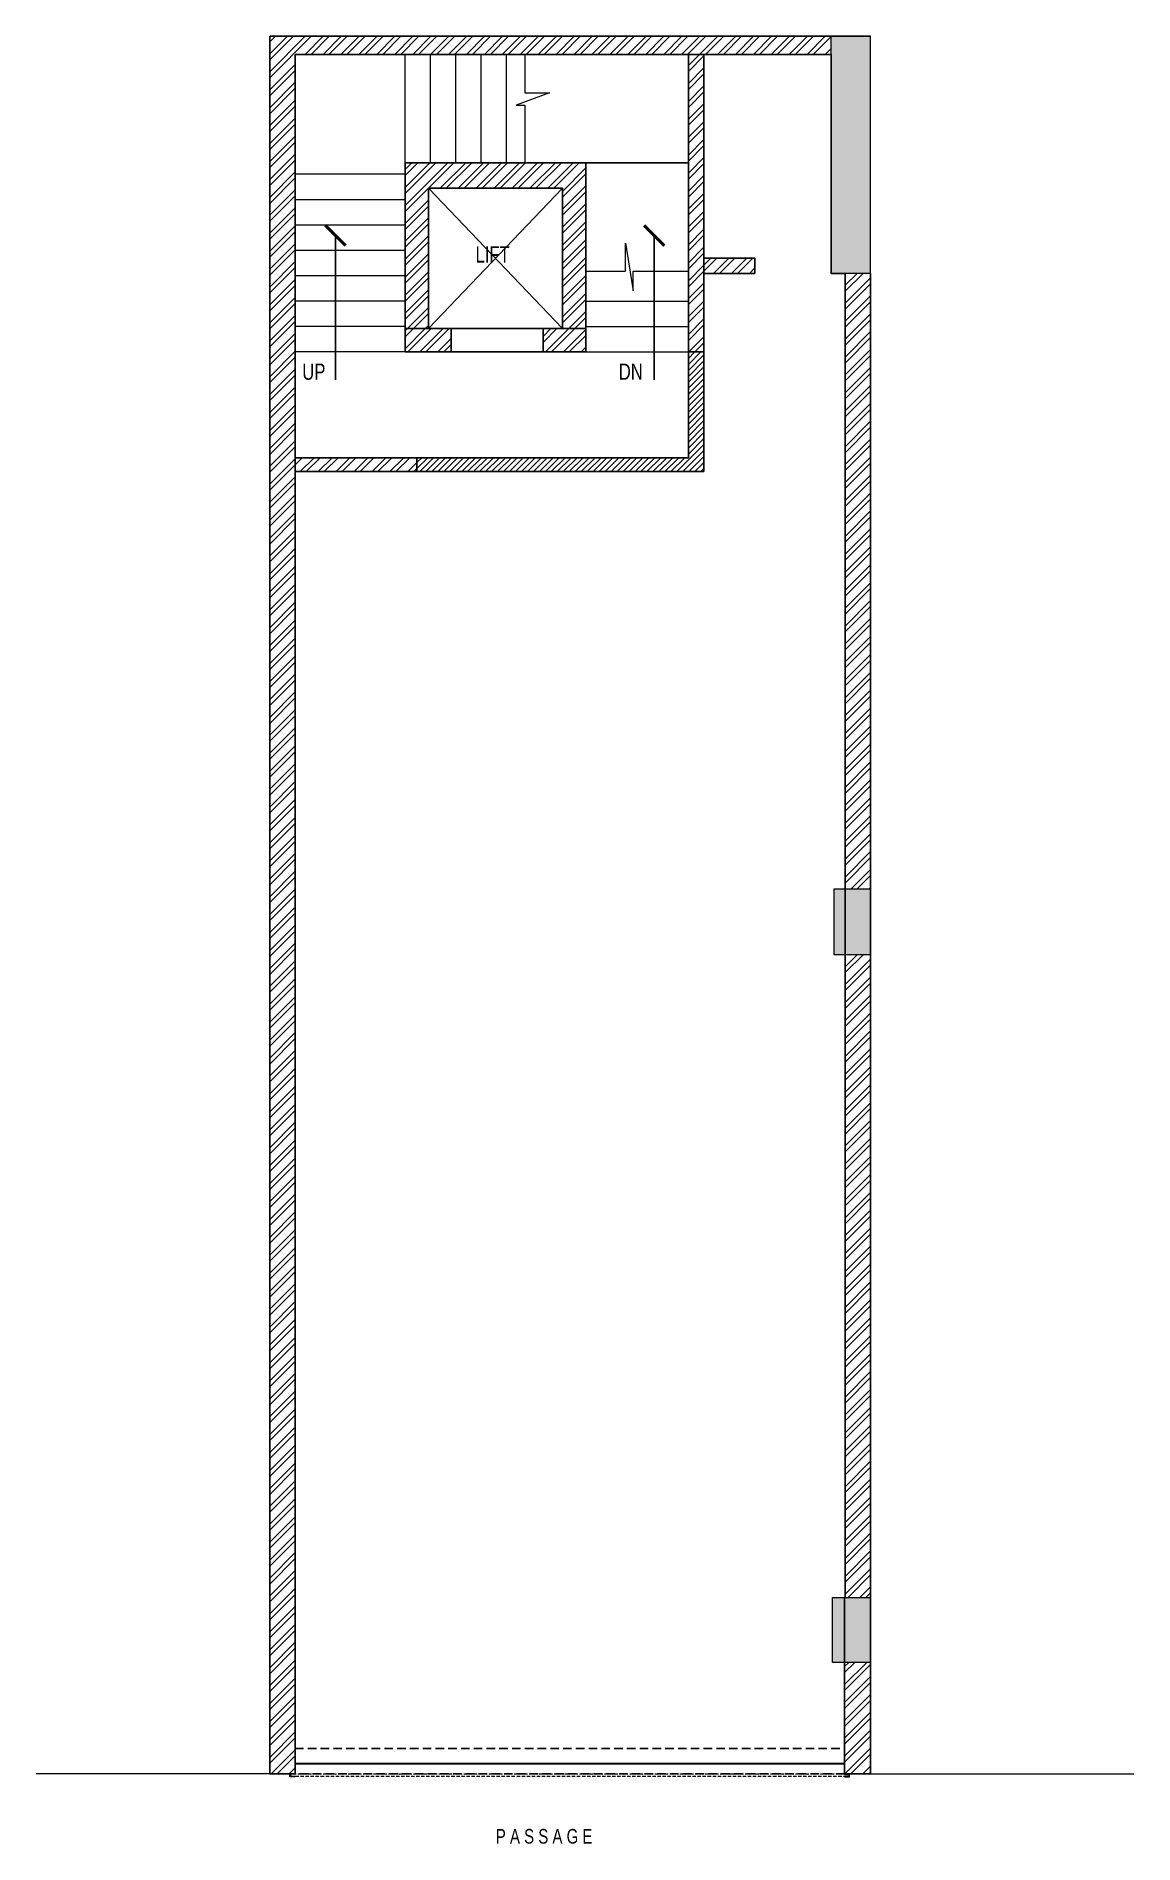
# Model space of a CAD drawing. Header units: feet. Extents: x -6066 to 4745, y -8703 to 9100.
import ezdxf
from ezdxf.lldxf.tags import DXFTag

# ---------------------------------------------------------------- set-up
doc = ezdxf.new("R2010")
doc.units = ezdxf.units.FT
doc.header["$LTSCALE"] = 33
doc.header["$MEASUREMENT"] = 0
doc.linetypes.add('HIDDEN', pattern=[9.525, 6.35, -3.175])
doc.linetypes.add('HIDDENX2', pattern=[0.75, 0.5, -0.25])
for name, color, linetype, lineweight in [('A-COL', 243, 'Continuous', 9), ('A-Glazing', 4, 'Continuous', 20), ('A-shutter', 8, 'Continuous', 18), ('A-STAIR', 6, 'Continuous', 5), ('column hatch', 5, 'Continuous', 0), ('LN-HATCH', 251, 'Continuous', 0), ('rolling shutter', 1, 'Continuous', 5), ('services', 220, 'Continuous', 0), ('TEXT', 1, 'Continuous', 0)]:
    doc.layers.add(name, color=color, linetype=linetype, lineweight=lineweight)
doc.layers.add('A-WALL', color=1, linetype='Continuous')
doc.layers.add('beam', color=5, linetype='Continuous')
doc.styles.get("Standard").update_dxf_attribs({"font": 'GILC____.TTF'})
tags = doc.linetypes.add('DASHED2', pattern=[0.375, 0.25, -0.125]).pattern_tags.tags
tags[6:7] = [DXFTag(74, 4), DXFTag(75, 0), DXFTag(340, '0'), DXFTag(46, 1.0), DXFTag(50, 0.0), DXFTag(44, 0.0), DXFTag(45, 0.0)]
tags[4:5] = [DXFTag(74, 4), DXFTag(75, 0), DXFTag(340, '0'), DXFTag(46, 1.0), DXFTag(50, 0.0), DXFTag(44, 0.0), DXFTag(45, 0.0)]
doc.dimstyles.new('Copy of ft and mm', dxfattribs={"dimtxt": 100, "dimasz": 50, "dimexe": 1.25, "dimexo": 0.625, "dimtad": 1, "dimdec": 0, "dimzin": 9, "dimdsep": 46, "dimtxsty": 'Standard', "dimblk": 'ARCHTICK', "dimcen": 2.5, "dimadec": 0, "dimazin": 0, "dimtfac": 1, "dimtdec": 0, "dimtmove": 0, "dimatfit": 3, "dimldrblk": 'ARCHTICK', "dimfxl": 1, "dimarcsym": 0})
pattern_1 = [(225, (-6766788.1, 5279716.2), (88.2999593, -88.2999593), []), (225, (-6766846.96, 5279716.2), (88.2999593, -88.2999593), [])]

# ---------------------------------------------------------------- blocks, each defined once
blk = doc.blocks.new('*U3')
at = {"layer": 'A-shutter', "color": 5, "ltscale": 10}
for points in [[(41038044, -1561539), (41038044, -1561544), (41037999, -1561544), (41037999, -1561564), (41038044, -1561564), (41038044, -1561569), (41037994, -1561569), (41037994, -1561539)], [(41043456, -1561539), (41043456, -1561544), (41043501, -1561544), (41043501, -1561564), (41043456, -1561564), (41043456, -1561569), (41043506, -1561569), (41043506, -1561539)]]:
    blk.add_lwpolyline(points, close=True, dxfattribs=at)
at = {"layer": 'A-shutter', "color": 5, "linetype": 'HIDDENX2', "ltscale": 2}
blk.add_lwpolyline([(41037999, -1561544), (41037999, -1561564), (41043501, -1561564), (41043501, -1561544)], close=True, dxfattribs=at)
blk = doc.blocks.new('_ArchTick')
at = {"const_width": 0.15}
blk.add_lwpolyline([(-0.5, -0.5), (0.5, 0.5)], dxfattribs=at)

msp = doc.modelspace()

# ---------------------------------------------------------------- hatches: boundary and pattern name
at = {"layer": 'column hatch'}
h = msp.add_hatch(color=8, dxfattribs=at)
h.dxf.hatch_style = 1
h.paths.add_polyline_path([(2152, -6276), (1778, -6276), (1778, -6916), (2152, -6916)])
h.paths.add_polyline_path([(2152, 701), (1794, 701), (1794, 53), (2152, 53)])
h.paths.add_polyline_path([(2152, 9100), (1763, 9100), (1763, 6764), (2152, 6764)])
at = {"layer": 'LN-HATCH'}
h = msp.add_hatch(dxfattribs=at)
h.set_pattern_fill('ANSI32', color=256, scale=333, angle=180)
h.set_pattern_definition(pattern_1)
h.paths.add_polyline_path([(-3516, 8921), (1763, 8921), (1763, 9100), (-3766, 9100), (-3766, -8014), (-3516, -8014), (-3516, 4948)])
h = msp.add_hatch(dxfattribs=at)
h.set_pattern_fill('ANSI32', color=256, scale=333, angle=180)
h.set_pattern_definition(pattern_1)
h.paths.add_polyline_path([(511, 8921), (358, 8921), (358, 5990), (511, 5990)])
h = msp.add_hatch(dxfattribs=at)
h.set_pattern_fill('ANSI32', color=256, scale=333, angle=180)
h.set_pattern_definition(pattern_1)
h.paths.add_polyline_path([(-651, 7854), (-2433, 7854), (-2433, 6220), (-2203, 6220), (-2203, 7604), (-881, 7604), (-881, 6220), (-651, 6220)])
h = msp.add_hatch(dxfattribs=at)
h.set_pattern_fill('ANSI32', color=256, scale=333, angle=180)
h.set_pattern_definition([(225, (-6766436.1, 5279716.2), (88.2999593, -88.2999593), []), (225, (-6766494.96, 5279716.2), (88.2999593, -88.2999593), [])])
h.paths.add_polyline_path([(1763, 6914), (1763, 6764)])
h.paths.add_polyline_path([(1013, 6914), (511, 6914), (511, 6764), (1013, 6764)])
h = msp.add_hatch(dxfattribs=at)
h.set_pattern_fill('ANSI32', color=256, scale=333, angle=180)
h.set_pattern_definition(pattern_1)
h.paths.add_polyline_path([(2152, -6916), (1896, -6916), (1896, -8014), (2152, -8014)])
h.paths.add_polyline_path([(2152, 53), (1902, 53), (1902, -6276), (2152, -6276)])
h.paths.add_polyline_path([(2152, 6764), (1902, 6764), (1902, 701), (2152, 701)])
h = msp.add_hatch(dxfattribs=at)
h.set_pattern_fill('ANSI32', color=256, scale=333, angle=180)
h.set_pattern_definition(pattern_1)
h.paths.add_polyline_path([(-1977, 6220), (-2433, 6220), (-2433, 5990), (-1977, 5990)])
h.paths.add_polyline_path([(-651, 6220), (-1074, 6220), (-1074, 5990), (-651, 5990)])
h = msp.add_hatch(dxfattribs=at)
h.set_pattern_fill('ANSI31', color=256, scale=333, angle=180)
h.set_pattern_definition([(225, (-6766788.097, 5279716.198), (29.43331977, -29.43331977), [])])
h.paths.add_polyline_path([(511, 5990), (358, 5990), (358, 4948), (-2316, 4948), (-2316, 4812), (511, 4812)])
h = msp.add_hatch(dxfattribs=at)
h.set_pattern_fill('ANSI32', color=256, scale=333, angle=180)
h.set_pattern_definition(pattern_1)
h.paths.add_polyline_path([(-2316, 4948), (-3516, 4948), (-3516, 4812), (-2316, 4812)])

# ---------------------------------------------------------------- linework, layer by layer
at = {"layer": 'A-COL'}
for p, q in [((1763, 6764), (1763, 9100)), ((2152, 6764), (2152, 9100)), ((2152, 6764), (1763, 6764)), ((1794, 53), (1794, 701)), ((1794, 701), (2152, 701)), ((2152, 53), (1794, 53)), ((1778, -6916), (1778, -6276)), ((1778, -6276), (2152, -6276)), ((2152, -6916), (1778, -6916))]:
    msp.add_line(p, q, dxfattribs=at)
at = {"layer": 'A-Glazing'}
msp.add_lwpolyline([(-3516, -7908), (1896, -7908), (1896, -7920), (-3516, -7920)], close=True, dxfattribs=at)
at = {"layer": 'A-STAIR'}
for p, q in [((-2433, 7854), (-2433, 8921)), ((-2183, 7854), (-2183, 8921)), ((-1933, 7854), (-1933, 8921)), ((-1683, 7854), (-1683, 8921)), ((-1433, 7854), (-1433, 8921)), ((-1253, 8921), (-1253, 8542)), ((-1009, 8542), (-1338, 8422)), ((-1338, 8422), (-1253, 8422)), ((-1253, 8542), (-1009, 8542)), ((-1253, 8422), (-1253, 7854)), ((-2433, 7740), (-3516, 7740)), ((-2433, 7490), (-3516, 7490)), ((-2433, 7240), (-3516, 7240)), ((-2433, 6990), (-3516, 6990)), ((-263, 6786), (-263, 7060)), ((-263, 7060), (-186, 6593)), ((-651, 6786), (-263, 6786)), ((-186, 6593), (-186, 6786)), ((-186, 6786), (358, 6786)), ((-2433, 6740), (-3516, 6740)), ((-2433, 6490), (-3516, 6490)), ((-651, 6490), (358, 6490)), ((-2433, 6240), (-3516, 6240)), ((-651, 6240), (358, 6240)), ((-2433, 5990), (-3516, 5990)), ((-2433, 5990), (-3516, 5990)), ((-651, 5990), (358, 5990))]:
    msp.add_line(p, q, dxfattribs=at)
at = {"layer": 'A-STAIR', "linetype": 'DASHED2', "lineweight": -2, "ltscale": 250}
msp.add_line((-651, 7854), (358, 7854), dxfattribs=at)
at = {"layer": 'A-WALL'}
for p, q in [((-3766, 9100), (2152, 9100)), ((-3766, -8014), (-3766, 9100)), ((1763, 8921), (-3516, 8921)), ((-3516, 4948), (-3516, 8921)), ((358, 5990), (358, 8921)), ((511, 8921), (511, 5990)), ((-2433, 5990), (-2433, 7854)), ((-2433, 7854), (-651, 7854)), ((-651, 7854), (-651, 5990)), ((-2203, 6220), (-2203, 7604)), ((-2203, 7604), (-881, 7604)), ((-2203, 6220), (-881, 7604)), ((-2203, 7604), (-881, 6220)), ((-881, 7604), (-881, 6220)), ((1013, 6914), (511, 6914)), ((1013, 6914), (1013, 6764)), ((1763, 6914), (1763, 6764)), ((1763, 6914), (1763, 6914)), ((1013, 6764), (511, 6764)), ((1763, 6764), (1763, 6764)), ((1902, 701), (1902, 6764)), ((2152, -8014), (2152, 6764)), ((-1977, 6220), (-2433, 6220)), ((-1977, 6220), (-2203, 6220)), ((-1977, 5990), (-1977, 6220)), ((-1977, 6220), (-1074, 6220)), ((-1074, 5990), (-1074, 6220)), ((-651, 6220), (-1074, 6220)), ((-1977, 5990), (-2433, 5990)), ((-1977, 5990), (-2433, 5990)), ((-1977, 5990), (-1074, 5990)), ((-651, 5990), (-1074, 5990)), ((511, 5990), (358, 5990)), ((358, 5990), (358, 4948)), ((511, 5990), (511, 4812)), ((-3516, -8014), (-3516, 4948)), ((-3516, 4948), (-2316, 4948)), ((-3516, 4812), (-2316, 4812)), ((-2316, 4812), (-2316, 4948)), ((-2316, 4948), (358, 4948)), ((-2316, 4812), (511, 4812)), ((-651, 4812), (434, 4812)), ((1902, -6276), (1902, 53)), ((1896, -8014), (1896, -6916)), ((-3516, -8014), (-3766, -8014)), ((1896, -8014), (2152, -8014))]:
    msp.add_line(p, q, dxfattribs=at)
for points in [[(1896, -8014), (1896, -6276), (1902, -6276), (1902, 6764), (1763, 6764), (1763, 8921), (511, 8921), (511, 5990), (358, 5990)], [(-651, 5990), (-1074, 5990)]]:
    msp.add_lwpolyline(points, dxfattribs=at)
at = {"layer": 'beam', "linetype": 'HIDDEN', "ltscale": 0.4}
msp.add_lwpolyline([(-3516, -7764), (1896, -7764), (1896, -8014), (-3516, -8014)], close=True, dxfattribs=at)
at = {"layer": 'services'}
for p, q in [((-3766, -8014), (-6066, -8014)), ((2152, -8014), (4745, -8014))]:
    msp.add_line(p, q, dxfattribs=at)

# ---------------------------------------------------------------- block references
at = {"layer": 'rolling shutter'}
msp.add_blockref('*U3', (-41041560, 1553526), dxfattribs=at)

# ---------------------------------------------------------------- texts
at = {"layer": 'A-STAIR', "char_height": 160, "attachment_point": 1}
for s, insert in [('UP ', (-3445, 5876)), ('DN ', (-328, 5876))]:
    msp.add_mtext_dynamic_manual_height_columns(s, width=6108.59, gutter_width=500, heights=[1479], dxfattribs=dict(at, insert=insert))
at = {"layer": 'A-WALL', "insert": (-1739, 7031), "char_height": 160, "width": 2490.2, "attachment_point": 1}
msp.add_mtext('LIFT ', dxfattribs=at)
at = {"layer": 'TEXT', "insert": (-1539, -8557), "char_height": 144, "attachment_point": 1}
msp.add_mtext_dynamic_manual_height_columns('P A S S A G E ', width=936.71, gutter_width=1133, heights=[0], dxfattribs=at)

# ---------------------------------------------------------------- leaders
at = {"layer": 'A-STAIR'}
for points in [[(-3119, 7137), (-3119, 5717)], [(21, 7137), (21, 5717)]]:
    msp.add_leader(points, dimstyle='Copy of ft and mm', override={"dimasz": 200, "dimtad": 0}, dxfattribs=at)

doc.saveas('drawing.dxf')
